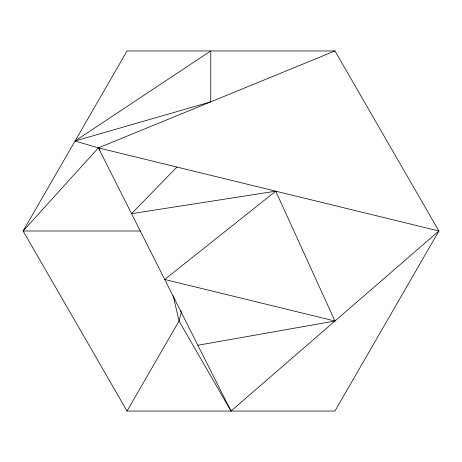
<?xml version="1.0" encoding="UTF-8"?>
<svg xmlns="http://www.w3.org/2000/svg" width="462" height="462" viewBox="0 0 462 462"><rect width="100%" height="100%" fill="white"/><g stroke="black" fill="none" stroke-linecap="round" stroke-linejoin="round"><path stroke-width="0.69" d="M127.05 411.047L334.95 411.047L438.9 231L334.95 50.953L127.05 50.953L23.1 231L127.05 411.047L179.025 321.021L181.277 312.358L180.7 310.291M176.934 167.053L131.56 213.675L275.75 191.176L334.95 321.021L197.852 345.258M173.221 295.703L179.025 321.021L231 411.047L438.9 231L98.412 147.886L75.075 140.979L210.759 50.953L210.759 101.848L75.075 140.979M275.75 191.176L164.709 279.464L334.95 321.021M334.95 50.953L98.412 147.886L23.1 231L140.396 231M100.104 150.225L98.412 147.886L231 411.047"/></g></svg>
